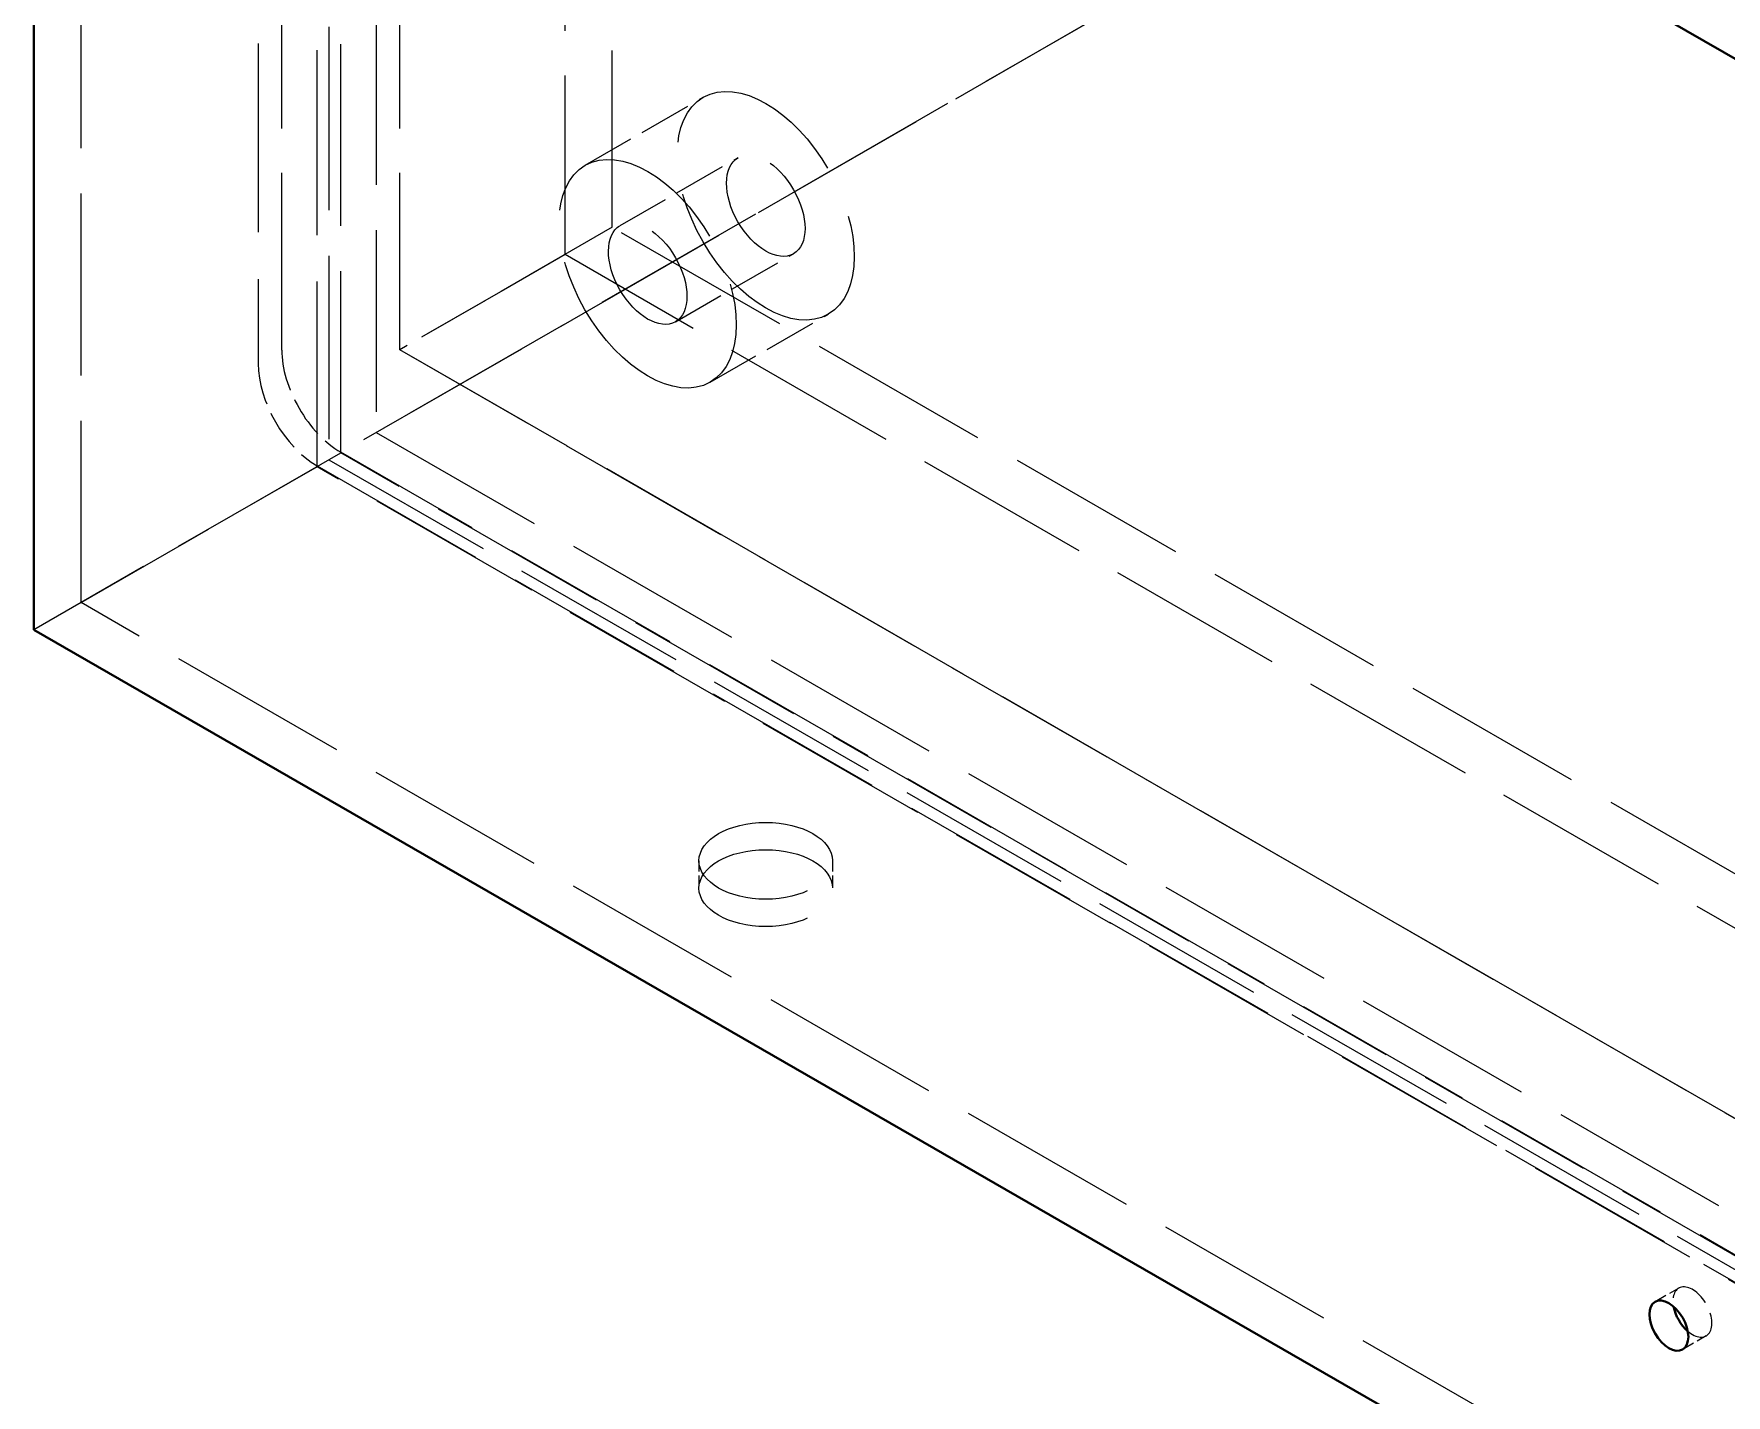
# Model space of a CAD drawing. Header units: millimetres. Extents: x 0 to 2378, y 0 to 1682.
# Drawn here: x 2102.78 to 2143.32, y 1391.49 to 1424.11 of the extents above; entities that cross this region are included whole.
import ezdxf

# ---------------------------------------------------------------- set-up
doc = ezdxf.new("R2010")
doc.units = ezdxf.units.MM
doc.header["$LTSCALE"] = 2
doc.linetypes.add('DASHED', pattern=[0.2067, 0.1654, -0.0413])
doc.layers.add('가려진 것(ISO)', color=2, linetype='DASHED', lineweight=18)
doc.layers.add('가시적인 것(ISO)', color=3, linetype='Continuous', lineweight=40)

msp = doc.modelspace()

# ---------------------------------------------------------------- linework, layer by layer
at = {"layer": '가려진 것(ISO)', "ltscale": 13.269882}
msp.add_line((2109.8483, 1539.4777), (2109.8483, 1413.9012), dxfattribs=at)
at = {"layer": '가려진 것(ISO)', "ltscale": 13.16608}
for p, q in [((2110.9797, 1539.1495), (2110.9797, 1414.5553)), ((2110.1312, 1414.0666), (2110.1312, 1538.6608)), ((2103.9086, 1410.4833), (2103.9086, 1535.0775))]:
    msp.add_line(p, q, dxfattribs=at)
at = {"layer": '가려진 것(ISO)', "ltscale": 12.83912}
msp.add_line((2108.7169, 1416.5325), (2108.7169, 1529.354), dxfattribs=at)
at = {"layer": '가려진 것(ISO)', "ltscale": 12.965651}
msp.add_line((2115.5052, 1418.8191), (2115.5052, 1528.3705), dxfattribs=at)
at = {"layer": '가려진 것(ISO)', "ltscale": 12.810837}
for p, q in [((2116.6365, 1419.4732), (2116.6365, 1527.7164)), ((2111.5454, 1416.5414), (2111.5454, 1524.7846))]:
    msp.add_line(p, q, dxfattribs=at)
at = {"layer": '가려진 것(ISO)', "ltscale": 13.41253}
msp.add_line((2109.5655, 1413.7384), (2109.5655, 1459.0692), dxfattribs=at)
at = {"layer": '가려진 것(ISO)', "ltscale": 13.668013}
msp.add_line((2108.1513, 1457.7817), (2108.1513, 1416.2068), dxfattribs=at)
at = {"layer": '가려진 것(ISO)', "ltscale": 13.194353}
msp.add_line((2152.2747, 1438.333), (2109.8483, 1413.9012), dxfattribs=at)
at = {"layer": '가려진 것(ISO)', "ltscale": 12.842504}
msp.add_line((2152.2747, 1438.3355), (2110.9797, 1414.5553), dxfattribs=at)
at = {"layer": '가려진 것(ISO)', "ltscale": 3.809293}
for p, q in [((2115.988, 1420.9618), (2118.8164, 1422.5906)), ((2116.8217, 1419.5141), (2119.6501, 1421.1429)), ((2118.1485, 1417.21), (2120.9769, 1418.8388)), ((2118.9822, 1415.7623), (2121.8106, 1417.3911))]:
    msp.add_line(p, q, dxfattribs=at)
at = {"layer": '가려진 것(ISO)', "ltscale": 6.856808}
msp.add_line((2116.6365, 1419.4732), (2111.5454, 1416.5414), dxfattribs=at)
at = {"layer": '가려진 것(ISO)', "ltscale": 13.235192}
for p, q in [((2224.9653, 1357.0908), (2116.6365, 1419.4732)), ((2219.8741, 1354.159), (2111.5454, 1416.5414))]:
    msp.add_line(p, q, dxfattribs=at)
at = {"layer": '가려진 것(ISO)', "ltscale": 5.33305}
msp.add_line((2115.5052, 1418.8191), (2111.5454, 1416.5389), dxfattribs=at)
at = {"layer": '가려진 것(ISO)', "ltscale": 12.912267}
for p, q in [((2224.9653, 1355.7853), (2115.5052, 1418.8191)), ((2221.0055, 1353.505), (2111.5454, 1416.5389))]:
    msp.add_line(p, q, dxfattribs=at)
at = {"layer": '가려진 것(ISO)', "ltscale": 0.002841}
msp.add_line((2111.5454, 1416.5389), (2111.5454, 1416.5414), dxfattribs=at)
at = {"layer": '가려진 것(ISO)', "ltscale": 13.202866}
for p, q in [((2110.9797, 1414.5553), (2230.6221, 1345.6578)), ((2229.7736, 1345.1691), (2110.1312, 1414.0666)), ((2223.5511, 1341.5858), (2103.9086, 1410.4833))]:
    msp.add_line(p, q, dxfattribs=at)
at = {"layer": '가려진 것(ISO)', "ltscale": 10.643445}
msp.add_line((2103.9086, 1410.4833), (2110.1312, 1414.0666), dxfattribs=at)
at = {"layer": '가려진 것(ISO)', "ltscale": 12.880987}
msp.add_line((2109.8483, 1413.9012), (2230.3393, 1344.5151), dxfattribs=at)
at = {"layer": '가려진 것(ISO)', "ltscale": 13.245917}
for p, q in [((2222.4197, 1349.4204), (2110.1312, 1414.0831)), ((2109.5655, 1413.7573), (2221.854, 1349.0946))]:
    msp.add_line(p, q, dxfattribs=at)
at = {"layer": '가려진 것(ISO)', "ltscale": 11.611031}
msp.add_line((2109.5655, 1413.7384), (2102.7772, 1409.8293), dxfattribs=at)
at = {"layer": '가려진 것(ISO)', "ltscale": 12.911224}
msp.add_line((2230.3393, 1344.1893), (2109.5655, 1413.7384), dxfattribs=at)
at = {"layer": '가려진 것(ISO)', "ltscale": 0.761779}
for p, q in [((2118.7135, 1404.2939), (2118.7135, 1403.6399)), ((2121.9135, 1404.2939), (2121.9135, 1403.6399)), ((2142.1873, 1394.0547), (2141.6216, 1393.7289)), ((2142.846, 1392.9108), (2142.2803, 1392.585))]:
    msp.add_line(p, q, dxfattribs=at)
at = {"layer": '가려진 것(ISO)', "ltscale": 15.198803}
for centre in [(2120.3135, 1419.9909), (2117.4851, 1418.3621)]:
    msp.add_ellipse(centre, major_axis=(1.4971, -2.5998), ratio=0.5780931, dxfattribs=at)
at = {"layer": '가려진 것(ISO)', "ltscale": 10.102645}
for centre in [(2120.3135, 1419.9909), (2117.4851, 1418.3621)]:
    msp.add_ellipse(centre, major_axis=(0.6634, -1.152), ratio=0.5780931, dxfattribs=at)
at = {"layer": '가려진 것(ISO)', "ltscale": 2.991791}
for centre, major_axis, start_param, end_param in [((2110.1312, 1415.7181), (0.9981, -1.7332), 3.9289245, 5.4997209), ((2109.5655, 1415.3924), (-0.9981, 1.7332), 0.7873319, 2.3581282)]:
    msp.add_ellipse(centre, major_axis=major_axis, ratio=0.5780931, start_param=start_param, end_param=end_param, dxfattribs=at)
at = {"layer": '가려진 것(ISO)', "ltscale": 12.159042}
for centre in [(2120.3135, 1404.2939), (2120.3135, 1403.6399)]:
    msp.add_ellipse(centre, major_axis=(-1.6, 0), ratio=0.5758617, dxfattribs=at)
at = {"layer": '가려진 것(ISO)', "ltscale": 3.264851}
msp.add_ellipse((2142.5166, 1393.4827), major_axis=(0.3294, -0.5719), ratio=0.5780931, start_param=5.2567728, end_param=10.4511904, dxfattribs=at)
at = {"layer": '가시적인 것(ISO)'}
for p, q in [((2102.7772, 1409.8293), (2102.7772, 1457.5899)), ((2103.3429, 1446.6568), (2191.0242, 1396.1645)), ((2102.7772, 1409.8293), (2223.5511, 1340.2803))]:
    msp.add_line(p, q, dxfattribs=at)
msp.add_ellipse((2141.951, 1393.157), major_axis=(0.3294, -0.5719), ratio=0.5780931, dxfattribs=at)
msp.add_ellipse((2142.5166, 1393.4827), major_axis=(0.3294, -0.5719), ratio=0.5780931, start_param=4.1680051, end_param=5.2567728, dxfattribs=at)

doc.saveas('drawing.dxf')
